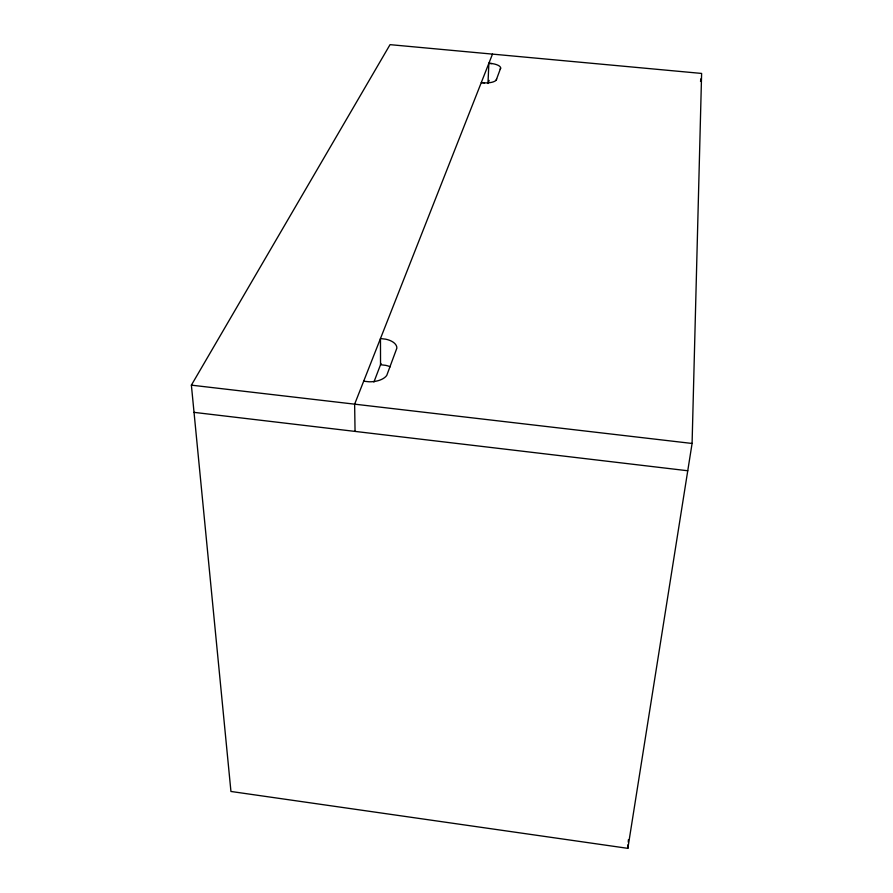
<?xml version="1.0" encoding="UTF-8"?>
<svg xmlns="http://www.w3.org/2000/svg" width="893" height="893" viewBox="0 0 893 893"><rect width="100%" height="100%" fill="white"/><g stroke="black" fill="none" stroke-linecap="round" stroke-linejoin="round"><path stroke-width="1.34" d="M692.086 443.464L701.619 73.438L390.04 44.65L191.381 385.151L230.941 791.466L627.846 848.35L692.086 443.464L191.381 385.151M487.969 83.507L488.873 63.291L492.434 63.637A11.788 4.286 2.8 0 1 500.672 67.935L500.236 69.23M627.846 848.35L628.092 844.622M628.259 842.132L628.415 839.643M700.514 81.464L700.882 78.796M496.653 78.897L496.117 80.225A12.011 4.454 2.7 0 1 484.966 82.904L481.282 82.569L484.441 82.87M496.229 80.046L500.649 68.125M373.921 382.037L380.998 363.507M488.091 83.183L489.152 80.415M492.489 54.116L354.633 404.172L355.057 431.408M488.873 63.291L491.931 63.582M363.674 381.211L369.166 381.791A18.016 9.89 -0.3 0 0 386.758 375.406L396.849 348.181A17.514 9.377 0.1 0 0 385.676 339.173L380.474 338.559L380.53 364.724L385.676 365.349A17.291 9.522 -0.1 0 1 390.241 366.8M194.038 412.365L687.755 470.756"/></g></svg>
